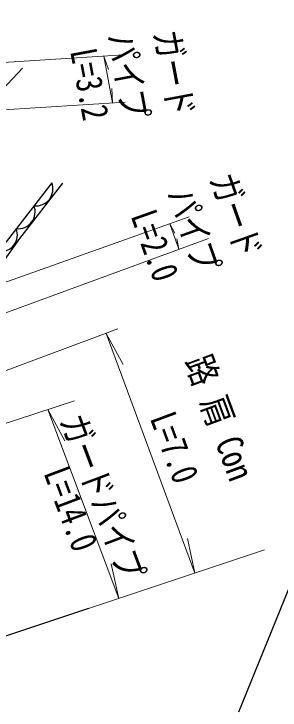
# Model space of a CAD drawing. Units: millimetres at full size, sheet at 1:1000; details may follow other scales. Extents: x 40000 to 680000, y 20000 to 380000.
# Drawn here: x 306217 to 324622, y 243158 to 291222 of the extents above; entities that cross this region are included whole.
import ezdxf
from ezdxf.enums import TextEntityAlignment as Align

# ---------------------------------------------------------------- set-up
doc = ezdxf.new("R2010")
doc.units = ezdxf.units.MM
doc.header["$LTSCALE"] = 1000
for name, color, linetype, lineweight in [('M-BGD', 7, 'Continuous', 25), ('M-BMK-OTRS', 5, 'Continuous', 25), ('M-STR-HTXT', 7, 'Continuous', 13)]:
    doc.layers.add(name, color=color, linetype=linetype, lineweight=lineweight)
doc.styles.add('ＭＳ ゴシック', font='')
doc.styles.get('ＭＳ ゴシック').set_extended_font_data('MS Gothic')

msp = doc.modelspace()

# ---------------------------------------------------------------- linework, layer by layer
at = {"layer": 'M-BGD'}
for points in [[(306816, 287481), (283630, 262803), (283265, 264222)], [(308833, 279560), (303611, 272844), (300476, 268107), (291063, 261128)], [(291360, 260604), (301264, 267779), (304373, 272562), (306637, 275707), (309592, 279545)]]:
    msp.add_lwpolyline(points, dxfattribs=at)
for centre in [(307754, 279132), (306526, 277553), (305299, 275974)]:
    msp.add_arc(centre, 1160, 262.6211, 21.6507, dxfattribs=at)
at = {"layer": 'M-BMK-OTRS'}
for p, q in [((321760, 243044), (364252, 347317)), ((311372, 250169), (256480, 231924))]:
    msp.add_line(p, q, dxfattribs=at)
at = {"layer": 'M-STR-HTXT'}
for p, q in [((276078, 286056), (313793, 288390)), ((313043, 285083), (312439, 288306)), ((312439, 288306), (312753, 287376)), ((313043, 285083), (312999, 286064)), ((278412, 282854), (313919, 285140)), ((288145, 266483), (318328, 277205)), ((317630, 274969), (317003, 276734)), ((317003, 276734), (317343, 276081)), ((285898, 263391), (319674, 275715)), ((317630, 274969), (317482, 275690)), ((286203, 259377), (313412, 269472)), ((318736, 252616), (312595, 269169)), ((312595, 269169), (313761, 267008)), ((289263, 257663), (310411, 264499)), ((313475, 250868), (308562, 263901)), ((308562, 263901), (309739, 261747)), ((318736, 252616), (318211, 255014)), ((311372, 250169), (323547, 254215)), ((313475, 250868), (312937, 253263))]:
    msp.add_line(p, q, dxfattribs=at)

# ---------------------------------------------------------------- texts
at = {"layer": 'M-STR-HTXT', "style": 'ＭＳ ゴシック', "width": 0.8}
for s, rotation, p in [('ガード', 280.613, (315866, 286874)), ('パイプ', 280.613, (312691, 286685)), ('ガード', 289.556, (320206, 276833)), ('パイプ', 289.556, (317268, 275834)), ('路 肩 Con', 290.356, (319088, 262849)), ('ガードパイプ', 290.657, (310970, 257366)), ('L=7.0', 290.356, (315952, 260788))]:
    msp.add_text(s, height=1833, rotation=rotation, dxfattribs=at).set_placement(p, align=Align.BOTTOM_CENTER)
for s, rotation, p in [('L=3.2', 280.613, (312362, 286549)), ('L=2.0', 289.556, (316835, 275553)), ('L=14.0', 290.657, (311018, 257384))]:
    msp.add_text(s, height=1833, rotation=rotation, dxfattribs=at).set_placement(p, align=Align.TOP_CENTER)

doc.saveas('drawing.dxf')
